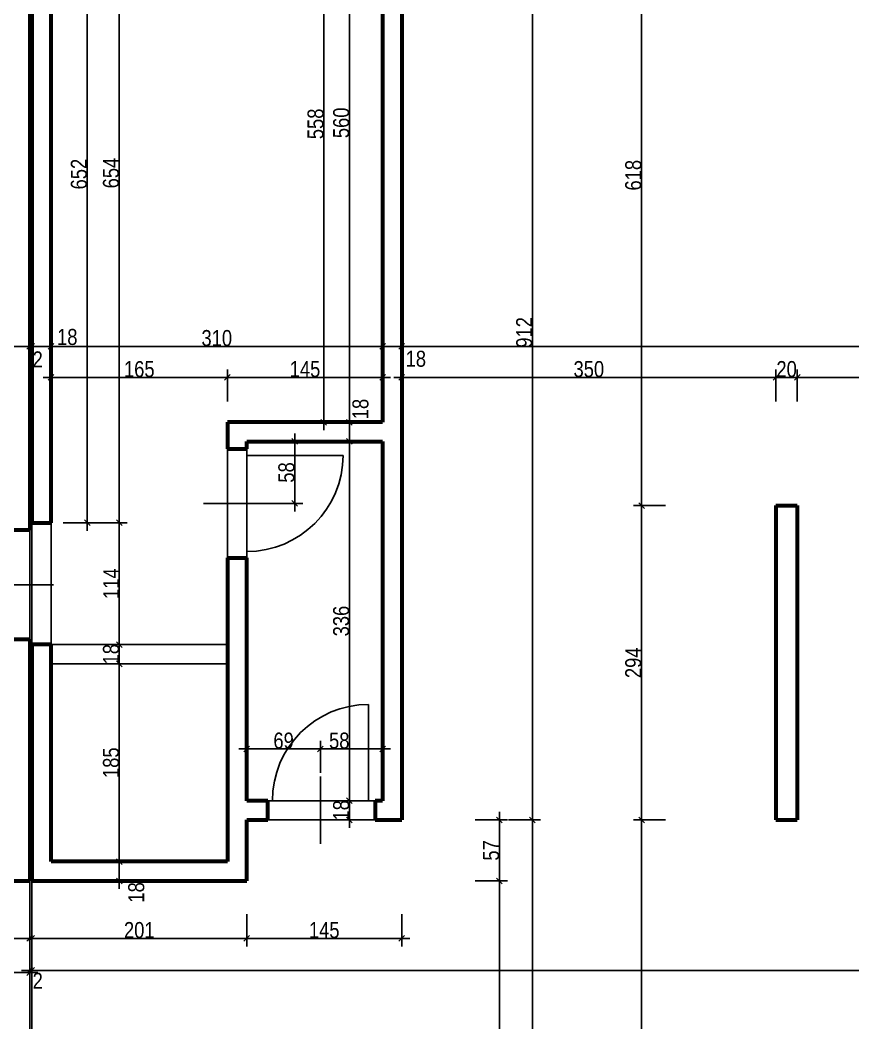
# Model space of a CAD drawing. Header units: centimetres. Extents: x 16433 to 114398, y -50094 to -12305.
# Drawn here: x 41378 to 42157, y -40137 to -39200 of the extents above; entities that cross this region are included whole.
import ezdxf

# ---------------------------------------------------------------- set-up
doc = ezdxf.new("R2010")
doc.units = ezdxf.units.CM
doc.header["$LTSCALE"] = 0.5
doc.layers.get('DEFPOINTS').update_dxf_attribs({"linetype": 'CONTINUOUS'})
for name, color, linetype in [('01_cote_gen', 4, 'CONTINUOUS'), ('01_linteaux', 2, 'CONTINUOUS'), ('AA_COTES', 2, 'CONTINUOUS')]:
    doc.layers.add(name, color=color, linetype=linetype)
doc.layers.add('01_murs_coup', color=5, linetype='CONTINUOUS', lineweight=60)
doc.styles.add('STYLE2', font='ARIALN.TTF')
doc.dimstyles.new('JB50', dxfattribs={"dimscale": 0.1, "dimtxt": 150, "dimasz": 15, "dimexe": 0.1, "dimexo": 0.1, "dimgap": 0.09, "dimtad": 1, "dimdec": 1, "dimdsep": 46, "dimtxsty": 'STYLE2', "dimblk1": 'BOND_G', "dimblk2": 'BOND_D', "dimsah": 1, "dimcen": 1.5, "dimdle": 0.01, "dimse1": 1, "dimse2": 1, "dimclrd": 4, "dimclre": 2, "dimclrt": 6, "dimazin": 2, "dimtfac": 2.333333, "dimtdec": 1, "dimtix": 1, "dimtmove": 2, "dimatfit": 3, "dimldrblk": 'BOND_G', "dimfxl": 1, "dimtolj": 1, "dimtzin": 0, "dimarcsym": 0})

# ---------------------------------------------------------------- blocks, each defined once
blk = doc.blocks.new('BOND_G')
at = {"layer": 'AA_COTES', "color": 0}
for p, q in [((0, -5), (0, 15)), ((5, 0), (-5, 0)), ((1.77, 1.77), (-1.77, -1.77))]:
    blk.add_line(p, q, dxfattribs=at)
blk = doc.blocks.new('BOND_D')
at = {"layer": 'AA_COTES', "color": 0}
for p, q in [((5, 0), (-5, 0)), ((-1.77, -1.77), (1.77, 1.77)), ((0, 5), (0, -15))]:
    blk.add_line(p, q, dxfattribs=at)
blk = doc.blocks.new('*D2829')
at = {"layer": '01_cote_gen', "color": 4, "lineweight": -2, "transparency": 16777216}
blk.add_line((41370.39, -39504.68), (41385.38, -39504.68), dxfattribs=at)
at = {"layer": 'DEFPOINTS', "color": 0}
for p in [(41386.88, -39504.68), (41368.89, -39512.68), (41386.88, -39536.2)]:
    blk.add_point(p, dxfattribs=at)
at = {"layer": '01_cote_gen', "color": 4, "lineweight": -2, "transparency": 16777216, "xscale": 1.5, "yscale": 1.5, "zscale": 1.5, "rotation": 180}
blk.add_blockref('BOND_G', (41368.89, -39504.68), dxfattribs=at)
at = {"layer": '01_cote_gen', "color": 4, "lineweight": -2, "transparency": 16777216, "xscale": 1.5, "yscale": 1.5, "zscale": 1.5}
blk.add_blockref('BOND_D', (41386.88, -39504.68), dxfattribs=at)
at = {"layer": '01_cote_gen', "color": 6, "transparency": 16777216, "insert": (41355.78, -39495.8), "char_height": 15, "attachment_point": 5, "style": 'STYLE2'}
blk.add_mtext('\\A1;18', dxfattribs=at)
blk = doc.blocks.new('*D2830')
at = {"layer": '01_cote_gen', "color": 4, "lineweight": -2, "transparency": 16777216}
for p, q in [((41385.38, -39504.68), (41383.88, -39504.68)), ((41386.88, -39504.68), (41388.88, -39504.68)), ((41390.38, -39504.68), (41391.88, -39504.68))]:
    blk.add_line(p, q, dxfattribs=at)
at = {"layer": 'DEFPOINTS', "color": 0}
for p in [(41388.88, -39504.68), (41386.88, -39536.2), (41388.88, -39536.2)]:
    blk.add_point(p, dxfattribs=at)
at = {"layer": '01_cote_gen', "color": 4, "lineweight": -2, "transparency": 16777216, "xscale": 1.5, "yscale": 1.5, "zscale": 1.5}
blk.add_blockref('BOND_G', (41386.88, -39504.68), dxfattribs=at)
at = {"layer": '01_cote_gen', "color": 4, "lineweight": -2, "transparency": 16777216, "xscale": 1.5, "yscale": 1.5, "zscale": 1.5, "rotation": 180}
blk.add_blockref('BOND_D', (41388.88, -39504.68), dxfattribs=at)
at = {"layer": '01_cote_gen', "color": 6, "transparency": 16777216, "insert": (41394.35, -39516.87), "char_height": 15, "attachment_point": 5, "style": 'STYLE2'}
blk.add_mtext('\\A1;2', dxfattribs=at)
blk = doc.blocks.new('*D2831')
at = {"layer": '01_cote_gen', "color": 4, "lineweight": -2, "transparency": 16777216}
blk.add_line((41390.38, -39504.68), (41405.38, -39504.68), dxfattribs=at)
at = {"layer": 'DEFPOINTS', "color": 0}
for p in [(41406.88, -39504.68), (41388.88, -39536.2), (41406.88, -39536.2)]:
    blk.add_point(p, dxfattribs=at)
at = {"layer": '01_cote_gen', "color": 4, "lineweight": -2, "transparency": 16777216, "xscale": 1.5, "yscale": 1.5, "zscale": 1.5, "rotation": 180}
blk.add_blockref('BOND_G', (41388.88, -39504.68), dxfattribs=at)
at = {"layer": '01_cote_gen', "color": 4, "lineweight": -2, "transparency": 16777216, "xscale": 1.5, "yscale": 1.5, "zscale": 1.5}
blk.add_blockref('BOND_D', (41406.88, -39504.68), dxfattribs=at)
at = {"layer": '01_cote_gen', "color": 6, "transparency": 16777216, "insert": (41422.06, -39495.97), "char_height": 15, "attachment_point": 5, "style": 'STYLE2'}
blk.add_mtext('\\A1;18', dxfattribs=at)
blk = doc.blocks.new('*D2832')
at = {"layer": '01_cote_gen', "color": 4, "lineweight": -2, "transparency": 16777216}
blk.add_line((41408.38, -39533.71), (41570.39, -39533.71), dxfattribs=at)
at = {"layer": 'DEFPOINTS', "color": 0}
for p in [(41571.89, -39533.71), (41571.89, -39556.21), (41406.88, -39565.23)]:
    blk.add_point(p, dxfattribs=at)
at = {"layer": '01_cote_gen', "color": 4, "lineweight": -2, "transparency": 16777216, "xscale": 1.5, "yscale": 1.5, "zscale": 1.5, "rotation": 180}
blk.add_blockref('BOND_G', (41406.88, -39533.71), dxfattribs=at)
at = {"layer": '01_cote_gen', "color": 4, "lineweight": -2, "transparency": 16777216, "xscale": 1.5, "yscale": 1.5, "zscale": 1.5}
blk.add_blockref('BOND_D', (41571.89, -39533.71), dxfattribs=at)
at = {"layer": '01_cote_gen', "color": 6, "transparency": 16777216, "insert": (41489.39, -39526.04), "char_height": 15, "attachment_point": 5, "style": 'STYLE2'}
blk.add_mtext('\\A1;165', dxfattribs=at)
blk = doc.blocks.new('*D2847')
at = {"layer": '01_cote_gen', "color": 4, "lineweight": -2, "transparency": 16777216}
blk.add_line((41573.39, -39533.71), (41715.38, -39533.71), dxfattribs=at)
at = {"layer": 'DEFPOINTS', "color": 0}
for p in [(41716.88, -39533.71), (41571.89, -39550.33), (41716.88, -39550.33)]:
    blk.add_point(p, dxfattribs=at)
at = {"layer": '01_cote_gen', "color": 4, "lineweight": -2, "transparency": 16777216, "xscale": 1.5, "yscale": 1.5, "zscale": 1.5, "rotation": 180}
blk.add_blockref('BOND_G', (41571.89, -39533.71), dxfattribs=at)
at = {"layer": '01_cote_gen', "color": 4, "lineweight": -2, "transparency": 16777216, "xscale": 1.5, "yscale": 1.5, "zscale": 1.5}
blk.add_blockref('BOND_D', (41716.88, -39533.71), dxfattribs=at)
at = {"layer": '01_cote_gen', "color": 6, "transparency": 16777216, "insert": (41644.38, -39526.04), "char_height": 15, "attachment_point": 5, "style": 'STYLE2'}
blk.add_mtext('\\A1;145', dxfattribs=at)
blk = doc.blocks.new('*D2848')
at = {"layer": '01_cote_gen', "color": 4, "lineweight": -2, "transparency": 16777216}
blk.add_line((41408.38, -39504.68), (41715.38, -39504.68), dxfattribs=at)
at = {"layer": 'DEFPOINTS', "color": 0}
for p in [(41406.88, -39501.63), (41716.88, -39501.63), (41716.88, -39504.68)]:
    blk.add_point(p, dxfattribs=at)
at = {"layer": '01_cote_gen', "color": 4, "lineweight": -2, "transparency": 16777216, "xscale": 1.5, "yscale": 1.5, "zscale": 1.5, "rotation": 180}
blk.add_blockref('BOND_G', (41406.88, -39504.68), dxfattribs=at)
at = {"layer": '01_cote_gen', "color": 4, "lineweight": -2, "transparency": 16777216, "xscale": 1.5, "yscale": 1.5, "zscale": 1.5}
blk.add_blockref('BOND_D', (41716.88, -39504.68), dxfattribs=at)
at = {"layer": '01_cote_gen', "color": 6, "transparency": 16777216, "insert": (41561.88, -39497.01), "char_height": 15, "attachment_point": 5, "style": 'STYLE2'}
blk.add_mtext('\\A1;310', dxfattribs=at)
blk = doc.blocks.new('*D2849')
at = {"layer": '01_cote_gen', "color": 4, "lineweight": -2, "transparency": 16777216}
blk.add_line((41718.38, -39504.68), (41733.35, -39504.68), dxfattribs=at)
at = {"layer": 'DEFPOINTS', "color": 0}
for p in [(41734.85, -39504.68), (41716.88, -39512.18), (41734.85, -39512.18)]:
    blk.add_point(p, dxfattribs=at)
at = {"layer": '01_cote_gen', "color": 4, "lineweight": -2, "transparency": 16777216, "xscale": 1.5, "yscale": 1.5, "zscale": 1.5, "rotation": 180}
blk.add_blockref('BOND_G', (41716.88, -39504.68), dxfattribs=at)
at = {"layer": '01_cote_gen', "color": 4, "lineweight": -2, "transparency": 16777216, "xscale": 1.5, "yscale": 1.5, "zscale": 1.5}
blk.add_blockref('BOND_D', (41734.85, -39504.68), dxfattribs=at)
at = {"layer": '01_cote_gen', "color": 6, "transparency": 16777216, "insert": (41748.04, -39516.4), "char_height": 15, "attachment_point": 5, "style": 'STYLE2'}
blk.add_mtext('\\A1;18', dxfattribs=at)
blk = doc.blocks.new('*D2850')
at = {"layer": '01_cote_gen', "color": 4, "lineweight": -2, "transparency": 16777216}
blk.add_line((41736.35, -39533.71), (42083.35, -39533.71), dxfattribs=at)
at = {"layer": 'DEFPOINTS', "color": 0}
for p in [(42084.85, -39533.71), (42084.85, -39554.78), (41734.85, -39591.59)]:
    blk.add_point(p, dxfattribs=at)
at = {"layer": '01_cote_gen', "color": 4, "lineweight": -2, "transparency": 16777216, "xscale": 1.5, "yscale": 1.5, "zscale": 1.5, "rotation": 180}
blk.add_blockref('BOND_G', (41734.85, -39533.71), dxfattribs=at)
at = {"layer": '01_cote_gen', "color": 4, "lineweight": -2, "transparency": 16777216, "xscale": 1.5, "yscale": 1.5, "zscale": 1.5}
blk.add_blockref('BOND_D', (42084.85, -39533.71), dxfattribs=at)
at = {"layer": '01_cote_gen', "color": 6, "transparency": 16777216, "insert": (41909.85, -39526.04), "char_height": 15, "attachment_point": 5, "style": 'STYLE2'}
blk.add_mtext('\\A1;350', dxfattribs=at)
blk = doc.blocks.new('*D2851')
at = {"layer": '01_cote_gen', "color": 4, "lineweight": -2, "transparency": 16777216}
blk.add_line((42086.35, -39533.71), (42103.35, -39533.71), dxfattribs=at)
at = {"layer": 'DEFPOINTS', "color": 0}
for p in [(42104.85, -39533.71), (42084.85, -39554.78), (42104.85, -39554.78)]:
    blk.add_point(p, dxfattribs=at)
at = {"layer": '01_cote_gen', "color": 4, "lineweight": -2, "transparency": 16777216, "xscale": 1.5, "yscale": 1.5, "zscale": 1.5, "rotation": 180}
blk.add_blockref('BOND_G', (42084.85, -39533.71), dxfattribs=at)
at = {"layer": '01_cote_gen', "color": 4, "lineweight": -2, "transparency": 16777216, "xscale": 1.5, "yscale": 1.5, "zscale": 1.5}
blk.add_blockref('BOND_D', (42104.85, -39533.71), dxfattribs=at)
at = {"layer": '01_cote_gen', "color": 6, "transparency": 16777216, "insert": (42094.85, -39526.04), "char_height": 15, "attachment_point": 5, "style": 'STYLE2'}
blk.add_mtext('\\A1;20', dxfattribs=at)
blk = doc.blocks.new('*D2852')
at = {"layer": '01_cote_gen', "color": 4, "lineweight": -2, "transparency": 16777216}
blk.add_line((42106.35, -39533.71), (42366.35, -39533.71), dxfattribs=at)
at = {"layer": 'DEFPOINTS', "color": 0}
for p in [(42367.85, -39533.71), (42104.85, -39554.78), (42367.85, -39554.83)]:
    blk.add_point(p, dxfattribs=at)
at = {"layer": '01_cote_gen', "color": 4, "lineweight": -2, "transparency": 16777216, "xscale": 1.5, "yscale": 1.5, "zscale": 1.5, "rotation": 180}
blk.add_blockref('BOND_G', (42104.85, -39533.71), dxfattribs=at)
at = {"layer": '01_cote_gen', "color": 4, "lineweight": -2, "transparency": 16777216, "xscale": 1.5, "yscale": 1.5, "zscale": 1.5}
blk.add_blockref('BOND_D', (42367.85, -39533.71), dxfattribs=at)
at = {"layer": '01_cote_gen', "color": 6, "transparency": 16777216, "insert": (42236.35, -39526.04), "char_height": 15, "attachment_point": 5, "style": 'STYLE2'}
blk.add_mtext('\\A1;263', dxfattribs=at)
blk = doc.blocks.new('*D2871')
at = {"layer": '01_cote_gen', "color": 4, "lineweight": -2, "transparency": 16777216}
blk.add_line((41736.35, -39504.68), (44094.35, -39504.68), dxfattribs=at)
at = {"layer": 'DEFPOINTS', "color": 0}
for p in [(41734.85, -39465.89), (44095.85, -39465.89), (44095.85, -39504.68)]:
    blk.add_point(p, dxfattribs=at)
at = {"layer": '01_cote_gen', "color": 4, "lineweight": -2, "transparency": 16777216, "xscale": 1.5, "yscale": 1.5, "zscale": 1.5, "rotation": 180}
blk.add_blockref('BOND_G', (41734.85, -39504.68), dxfattribs=at)
at = {"layer": '01_cote_gen', "color": 4, "lineweight": -2, "transparency": 16777216, "xscale": 1.5, "yscale": 1.5, "zscale": 1.5}
blk.add_blockref('BOND_D', (44095.85, -39504.68), dxfattribs=at)
at = {"layer": '01_cote_gen', "color": 6, "transparency": 16777216, "insert": (42915.35, -39497.01), "char_height": 15, "attachment_point": 5, "style": 'STYLE2'}
blk.add_mtext('\\A1;2361', dxfattribs=at)
blk = doc.blocks.new('*D2877')
at = {"layer": '01_cote_gen', "color": 4, "lineweight": -2, "transparency": 16777216}
blk.add_line((41591.39, -39881.16), (41657.38, -39881.16), dxfattribs=at)
at = {"layer": 'DEFPOINTS', "color": 0}
for p in [(41658.88, -39881.16), (41589.89, -39901.11), (41658.88, -39907.11)]:
    blk.add_point(p, dxfattribs=at)
at = {"layer": '01_cote_gen', "color": 4, "lineweight": -2, "transparency": 16777216, "xscale": 1.5, "yscale": 1.5, "zscale": 1.5, "rotation": 180}
blk.add_blockref('BOND_G', (41589.89, -39881.16), dxfattribs=at)
at = {"layer": '01_cote_gen', "color": 4, "lineweight": -2, "transparency": 16777216, "xscale": 1.5, "yscale": 1.5, "zscale": 1.5}
blk.add_blockref('BOND_D', (41658.88, -39881.16), dxfattribs=at)
at = {"layer": '01_cote_gen', "color": 6, "transparency": 16777216, "insert": (41624.39, -39873.49), "char_height": 15, "attachment_point": 5, "style": 'STYLE2'}
blk.add_mtext('\\A1;69', dxfattribs=at)
blk = doc.blocks.new('*D2878')
at = {"layer": '01_cote_gen', "color": 4, "lineweight": -2, "transparency": 16777216}
blk.add_line((41660.38, -39881.16), (41715.38, -39881.16), dxfattribs=at)
at = {"layer": 'DEFPOINTS', "color": 0}
for p in [(41716.88, -39881.16), (41716.88, -39894.95), (41658.88, -39903.66)]:
    blk.add_point(p, dxfattribs=at)
at = {"layer": '01_cote_gen', "color": 4, "lineweight": -2, "transparency": 16777216, "xscale": 1.5, "yscale": 1.5, "zscale": 1.5, "rotation": 180}
blk.add_blockref('BOND_G', (41658.88, -39881.16), dxfattribs=at)
at = {"layer": '01_cote_gen', "color": 4, "lineweight": -2, "transparency": 16777216, "xscale": 1.5, "yscale": 1.5, "zscale": 1.5}
blk.add_blockref('BOND_D', (41716.88, -39881.16), dxfattribs=at)
at = {"layer": '01_cote_gen', "color": 6, "transparency": 16777216, "insert": (41676.42, -39873.49), "char_height": 15, "attachment_point": 5, "style": 'STYLE2'}
blk.add_mtext('\\A1;58', dxfattribs=at)
blk = doc.blocks.new('*D2879')
at = {"layer": '01_cote_gen', "color": 4, "lineweight": -2, "transparency": 16777216}
blk.add_line((41634.73, -39595.11), (41634.73, -39650.11), dxfattribs=at)
at = {"layer": 'DEFPOINTS', "color": 0}
for p in [(41615.3, -39593.61), (41612.37, -39651.61), (41634.73, -39651.61)]:
    blk.add_point(p, dxfattribs=at)
at = {"layer": '01_cote_gen', "color": 4, "lineweight": -2, "transparency": 16777216, "xscale": 1.5, "yscale": 1.5, "zscale": 1.5}
for name, p, rotation in [('BOND_G', (41634.73, -39593.61), 90), ('BOND_D', (41634.73, -39651.61), 270)]:
    blk.add_blockref(name, p, dxfattribs=dict(at, rotation=rotation))
at = {"layer": '01_cote_gen', "color": 6, "transparency": 16777216, "insert": (41627.06, -39622.61), "char_height": 15, "attachment_point": 5, "rotation": 90, "style": 'STYLE2'}
blk.add_mtext('\\A1;58', dxfattribs=at)
blk = doc.blocks.new('*D2931')
at = {"layer": '01_cote_gen', "color": 4, "lineweight": -2, "transparency": 16777216}
blk.add_line((41588.39, -40058.36), (41390.39, -40058.36), dxfattribs=at)
at = {"layer": 'DEFPOINTS', "color": 0}
for p in [(41388.89, -40004.6), (41589.89, -40004.6), (41388.89, -40058.36)]:
    blk.add_point(p, dxfattribs=at)
at = {"layer": '01_cote_gen', "color": 4, "lineweight": -2, "transparency": 16777216, "xscale": 1.5, "yscale": 1.5, "zscale": 1.5, "rotation": 180}
blk.add_blockref('BOND_D', (41388.89, -40058.36), dxfattribs=at)
at = {"layer": '01_cote_gen', "color": 4, "lineweight": -2, "transparency": 16777216, "xscale": 1.5, "yscale": 1.5, "zscale": 1.5}
blk.add_blockref('BOND_G', (41589.89, -40058.36), dxfattribs=at)
at = {"layer": '01_cote_gen', "color": 6, "transparency": 16777216, "insert": (41489.39, -40050.69), "char_height": 15, "attachment_point": 5, "style": 'STYLE2'}
blk.add_mtext('\\A1;201', dxfattribs=at)
blk = doc.blocks.new('*D2932')
at = {"layer": '01_cote_gen', "color": 4, "lineweight": -2, "transparency": 16777216}
for p, q in [((41385.38, -40088.36), (41383.88, -40088.36)), ((41386.88, -40088.36), (41388.89, -40088.36)), ((41390.39, -40088.36), (41391.89, -40088.36))]:
    blk.add_line(p, q, dxfattribs=at)
at = {"layer": 'DEFPOINTS', "color": 0}
for p in [(41386.88, -40034.4), (41388.89, -40034.4), (41388.89, -40088.36)]:
    blk.add_point(p, dxfattribs=at)
at = {"layer": '01_cote_gen', "color": 4, "lineweight": -2, "transparency": 16777216, "xscale": 1.5, "yscale": 1.5, "zscale": 1.5}
blk.add_blockref('BOND_G', (41386.88, -40088.36), dxfattribs=at)
at = {"layer": '01_cote_gen', "color": 4, "lineweight": -2, "transparency": 16777216, "xscale": 1.5, "yscale": 1.5, "zscale": 1.5, "rotation": 180}
blk.add_blockref('BOND_D', (41388.89, -40088.36), dxfattribs=at)
at = {"layer": '01_cote_gen', "color": 6, "transparency": 16777216, "insert": (41394.39, -40097.99), "char_height": 15, "attachment_point": 5, "style": 'STYLE2'}
blk.add_mtext('\\A1;2', dxfattribs=at)
blk = doc.blocks.new('*D2933')
at = {"layer": '01_cote_gen', "color": 4, "lineweight": -2, "transparency": 16777216}
blk.add_line((41385.38, -40058.36), (41052.38, -40058.36), dxfattribs=at)
at = {"layer": 'DEFPOINTS', "color": 0}
for p in [(41050.88, -40004.59), (41386.88, -40004.59), (41050.88, -40058.36)]:
    blk.add_point(p, dxfattribs=at)
at = {"layer": '01_cote_gen', "color": 4, "lineweight": -2, "transparency": 16777216, "xscale": 1.5, "yscale": 1.5, "zscale": 1.5, "rotation": 180}
blk.add_blockref('BOND_D', (41050.88, -40058.36), dxfattribs=at)
at = {"layer": '01_cote_gen', "color": 4, "lineweight": -2, "transparency": 16777216, "xscale": 1.5, "yscale": 1.5, "zscale": 1.5}
blk.add_blockref('BOND_G', (41386.88, -40058.36), dxfattribs=at)
at = {"layer": '01_cote_gen', "color": 6, "transparency": 16777216, "insert": (41218.88, -40050.69), "char_height": 15, "attachment_point": 5, "style": 'STYLE2'}
blk.add_mtext('\\A1;336', dxfattribs=at)
blk = doc.blocks.new('*D2934')
at = {"layer": '01_cote_gen', "color": 4, "lineweight": -2, "transparency": 16777216}
blk.add_line((41733.35, -40058.36), (41591.39, -40058.36), dxfattribs=at)
at = {"layer": 'DEFPOINTS', "color": 0}
for p in [(41734.85, -39947.6), (41589.89, -40004.6), (41589.89, -40058.36)]:
    blk.add_point(p, dxfattribs=at)
at = {"layer": '01_cote_gen', "color": 4, "lineweight": -2, "transparency": 16777216, "xscale": 1.5, "yscale": 1.5, "zscale": 1.5, "rotation": 180}
blk.add_blockref('BOND_D', (41589.89, -40058.36), dxfattribs=at)
at = {"layer": '01_cote_gen', "color": 4, "lineweight": -2, "transparency": 16777216, "xscale": 1.5, "yscale": 1.5, "zscale": 1.5}
blk.add_blockref('BOND_G', (41734.85, -40058.36), dxfattribs=at)
at = {"layer": '01_cote_gen', "color": 6, "transparency": 16777216, "insert": (41662.37, -40050.69), "char_height": 15, "attachment_point": 5, "style": 'STYLE2'}
blk.add_mtext('\\A1;145', dxfattribs=at)
blk = doc.blocks.new('*D2936')
at = {"layer": '01_cote_gen', "color": 4, "lineweight": -2, "transparency": 16777216}
blk.add_line((41385.38, -40090.36), (39983.39, -40090.36), dxfattribs=at)
at = {"layer": 'DEFPOINTS', "color": 0}
for p in [(41386.88, -40064.42), (39981.89, -40088.13), (39981.89, -40090.36)]:
    blk.add_point(p, dxfattribs=at)
at = {"layer": '01_cote_gen', "color": 4, "lineweight": -2, "transparency": 16777216, "xscale": 1.5, "yscale": 1.5, "zscale": 1.5, "rotation": 180}
blk.add_blockref('BOND_D', (39981.89, -40090.36), dxfattribs=at)
at = {"layer": '01_cote_gen', "color": 4, "lineweight": -2, "transparency": 16777216, "xscale": 1.5, "yscale": 1.5, "zscale": 1.5}
blk.add_blockref('BOND_G', (41386.88, -40090.36), dxfattribs=at)
at = {"layer": '01_cote_gen', "color": 6, "transparency": 16777216, "insert": (40684.38, -40082.69), "char_height": 15, "attachment_point": 5, "style": 'STYLE2'}
blk.add_mtext('\\A1;1405', dxfattribs=at)
blk = doc.blocks.new('*D2937')
at = {"layer": '01_cote_gen', "color": 4, "lineweight": -2, "transparency": 16777216}
blk.add_line((44094.35, -40088.36), (41390.39, -40088.36), dxfattribs=at)
at = {"layer": 'DEFPOINTS', "color": 0}
for p in [(44095.85, -40059.38), (41388.89, -40076.37), (41388.89, -40088.36)]:
    blk.add_point(p, dxfattribs=at)
at = {"layer": '01_cote_gen', "color": 4, "lineweight": -2, "transparency": 16777216, "xscale": 1.5, "yscale": 1.5, "zscale": 1.5, "rotation": 180}
blk.add_blockref('BOND_D', (41388.89, -40088.36), dxfattribs=at)
at = {"layer": '01_cote_gen', "color": 4, "lineweight": -2, "transparency": 16777216, "xscale": 1.5, "yscale": 1.5, "zscale": 1.5}
blk.add_blockref('BOND_G', (44095.85, -40088.36), dxfattribs=at)
at = {"layer": '01_cote_gen', "color": 6, "transparency": 16777216, "insert": (42742.37, -40080.69), "char_height": 15, "attachment_point": 5, "style": 'STYLE2'}
blk.add_mtext('\\A1;2707', dxfattribs=at)
blk = doc.blocks.new('*D2999')
at = {"layer": '01_cote_gen', "color": 4, "lineweight": -2, "transparency": 16777216}
blk.add_line((41857.14, -39037.12), (41857.14, -39946.1), dxfattribs=at)
at = {"layer": 'DEFPOINTS', "color": 0}
for p in [(41804.3, -39035.62), (41734.85, -39947.6), (41857.14, -39947.6)]:
    blk.add_point(p, dxfattribs=at)
at = {"layer": '01_cote_gen', "color": 4, "lineweight": -2, "transparency": 16777216, "xscale": 1.5, "yscale": 1.5, "zscale": 1.5}
for name, p, rotation in [('BOND_G', (41857.14, -39035.62), 90), ('BOND_D', (41857.14, -39947.6), 270)]:
    blk.add_blockref(name, p, dxfattribs=dict(at, rotation=rotation))
at = {"layer": '01_cote_gen', "color": 6, "transparency": 16777216, "insert": (41849.48, -39491.61), "char_height": 15, "attachment_point": 5, "rotation": 90, "style": 'STYLE2'}
blk.add_mtext('\\A1;912', dxfattribs=at)
blk = doc.blocks.new('*D3000')
at = {"layer": '01_cote_gen', "color": 4, "lineweight": -2, "transparency": 16777216}
blk.add_line((41857.14, -39949.1), (41857.14, -40503.1), dxfattribs=at)
at = {"layer": 'DEFPOINTS', "color": 0}
for p in [(41834.64, -39947.6), (41756.89, -40504.6), (41857.14, -40504.6)]:
    blk.add_point(p, dxfattribs=at)
at = {"layer": '01_cote_gen', "color": 4, "lineweight": -2, "transparency": 16777216, "xscale": 1.5, "yscale": 1.5, "zscale": 1.5}
for name, p, rotation in [('BOND_G', (41857.14, -39947.6), 90), ('BOND_D', (41857.14, -40504.6), 270)]:
    blk.add_blockref(name, p, dxfattribs=dict(at, rotation=rotation))
at = {"layer": '01_cote_gen', "color": 6, "transparency": 16777216, "insert": (41849.51, -40226.1), "char_height": 15, "attachment_point": 5, "rotation": 90, "style": 'STYLE2'}
blk.add_mtext('\\A1;557', dxfattribs=at)
blk = doc.blocks.new('*D3014')
at = {"layer": '01_cote_gen', "color": 4, "lineweight": -2, "transparency": 16777216}
blk.add_line((41826.18, -39949.1), (41826.18, -40003.1), dxfattribs=at)
at = {"layer": 'DEFPOINTS', "color": 0}
for p in [(41749.12, -39947.6), (41589.89, -40004.6), (41826.18, -40004.6)]:
    blk.add_point(p, dxfattribs=at)
at = {"layer": '01_cote_gen', "color": 4, "lineweight": -2, "transparency": 16777216, "xscale": 1.5, "yscale": 1.5, "zscale": 1.5}
for name, p, rotation in [('BOND_G', (41826.18, -39947.6), 90), ('BOND_D', (41826.18, -40004.6), 270)]:
    blk.add_blockref(name, p, dxfattribs=dict(at, rotation=rotation))
at = {"layer": '01_cote_gen', "color": 6, "transparency": 16777216, "insert": (41818.54, -39976.1), "char_height": 15, "attachment_point": 5, "rotation": 90, "style": 'STYLE2'}
blk.add_mtext('\\A1;57', dxfattribs=at)
blk = doc.blocks.new('*D3015')
at = {"layer": '01_cote_gen', "color": 4, "lineweight": -2, "transparency": 16777216}
blk.add_line((41826.18, -40006.1), (41826.18, -40503.1), dxfattribs=at)
at = {"layer": 'DEFPOINTS', "color": 0}
for p in [(41803.68, -40004.6), (41826.18, -40504.6), (41834.64, -40504.6)]:
    blk.add_point(p, dxfattribs=at)
at = {"layer": '01_cote_gen', "color": 4, "lineweight": -2, "transparency": 16777216, "xscale": 1.5, "yscale": 1.5, "zscale": 1.5}
for name, p, rotation in [('BOND_G', (41826.18, -40004.6), 90), ('BOND_D', (41826.18, -40504.6), 270)]:
    blk.add_blockref(name, p, dxfattribs=dict(at, rotation=rotation))
at = {"layer": '01_cote_gen', "color": 6, "transparency": 16777216, "insert": (41818.51, -40254.6), "char_height": 15, "attachment_point": 5, "rotation": 90, "style": 'STYLE2'}
blk.add_mtext('\\A1;500', dxfattribs=at)
blk = doc.blocks.new('*D3018')
at = {"layer": '01_cote_gen', "color": 4, "lineweight": -2, "transparency": 16777216}
blk.add_line((41959.15, -40503.1), (41959.15, -39949.12), dxfattribs=at)
at = {"layer": 'DEFPOINTS', "color": 0}
for p in [(41959.15, -39947.62), (42084.85, -39947.62), (42019.89, -40504.6)]:
    blk.add_point(p, dxfattribs=at)
at = {"layer": '01_cote_gen', "color": 4, "lineweight": -2, "transparency": 16777216, "xscale": 1.5, "yscale": 1.5, "zscale": 1.5}
for name, p, rotation in [('BOND_D', (41959.15, -39947.62), 90), ('BOND_G', (41959.15, -40504.6), 270)]:
    blk.add_blockref(name, p, dxfattribs=dict(at, rotation=rotation))
at = {"layer": '01_cote_gen', "color": 6, "transparency": 16777216, "insert": (41951.52, -40226.11), "char_height": 15, "attachment_point": 5, "rotation": 90, "style": 'STYLE2'}
blk.add_mtext('\\A1;557', dxfattribs=at)
blk = doc.blocks.new('*D3019')
at = {"layer": '01_cote_gen', "color": 4, "lineweight": -2, "transparency": 16777216}
blk.add_line((41959.15, -39946.12), (41959.15, -39655.12), dxfattribs=at)
at = {"layer": 'DEFPOINTS', "color": 0}
for p in [(41959.15, -39653.62), (42084.85, -39653.62), (42084.85, -39947.62)]:
    blk.add_point(p, dxfattribs=at)
at = {"layer": '01_cote_gen', "color": 4, "lineweight": -2, "transparency": 16777216, "xscale": 1.5, "yscale": 1.5, "zscale": 1.5}
for name, p, rotation in [('BOND_D', (41959.15, -39653.62), 90), ('BOND_G', (41959.15, -39947.62), 270)]:
    blk.add_blockref(name, p, dxfattribs=dict(at, rotation=rotation))
at = {"layer": '01_cote_gen', "color": 6, "transparency": 16777216, "insert": (41951.49, -39800.62), "char_height": 15, "attachment_point": 5, "rotation": 90, "style": 'STYLE2'}
blk.add_mtext('\\A1;294', dxfattribs=at)
blk = doc.blocks.new('*D3020')
at = {"layer": '01_cote_gen', "color": 4, "lineweight": -2, "transparency": 16777216}
blk.add_line((41959.15, -39652.12), (41959.15, -39037.12), dxfattribs=at)
at = {"layer": 'DEFPOINTS', "color": 0}
for p in [(41959.15, -39035.62), (42074.22, -39035.62), (42104.85, -39653.62)]:
    blk.add_point(p, dxfattribs=at)
at = {"layer": '01_cote_gen', "color": 4, "lineweight": -2, "transparency": 16777216, "xscale": 1.5, "yscale": 1.5, "zscale": 1.5}
for name, p, rotation in [('BOND_D', (41959.15, -39035.62), 90), ('BOND_G', (41959.15, -39653.62), 270)]:
    blk.add_blockref(name, p, dxfattribs=dict(at, rotation=rotation))
at = {"layer": '01_cote_gen', "color": 6, "transparency": 16777216, "insert": (41951.49, -39344.62), "char_height": 15, "attachment_point": 5, "rotation": 90, "style": 'STYLE2'}
blk.add_mtext('\\A1;618', dxfattribs=at)
blk = doc.blocks.new('*D3059')
at = {"layer": '01_cote_gen', "color": 4, "lineweight": -2, "transparency": 16777216}
blk.add_line((41440.66, -39019.12), (41440.66, -39668.09), dxfattribs=at)
at = {"layer": 'DEFPOINTS', "color": 0}
for p in [(41450.13, -39017.62), (41419.14, -39669.59), (41440.66, -39669.59)]:
    blk.add_point(p, dxfattribs=at)
at = {"layer": '01_cote_gen', "color": 4, "lineweight": -2, "transparency": 16777216, "xscale": 1.5, "yscale": 1.5, "zscale": 1.5}
for name, p, rotation in [('BOND_G', (41440.66, -39017.62), 90), ('BOND_D', (41440.66, -39669.59), 270)]:
    blk.add_blockref(name, p, dxfattribs=dict(at, rotation=rotation))
at = {"layer": '01_cote_gen', "color": 6, "transparency": 16777216, "insert": (41432.99, -39343.6), "char_height": 15, "attachment_point": 5, "rotation": 90, "style": 'STYLE2'}
blk.add_mtext('\\A1;652', dxfattribs=at)
blk = doc.blocks.new('*D3060')
at = {"layer": '01_cote_gen', "color": 4, "lineweight": -2, "transparency": 16777216}
blk.add_line((41470.67, -39017.12), (41470.67, -39668.09), dxfattribs=at)
at = {"layer": 'DEFPOINTS', "color": 0}
for p in [(41484.79, -39015.62), (41434.57, -39669.59), (41470.67, -39669.59)]:
    blk.add_point(p, dxfattribs=at)
at = {"layer": '01_cote_gen', "color": 4, "lineweight": -2, "transparency": 16777216, "xscale": 1.5, "yscale": 1.5, "zscale": 1.5}
for name, p, rotation in [('BOND_G', (41470.67, -39015.62), 90), ('BOND_D', (41470.67, -39669.59), 270)]:
    blk.add_blockref(name, p, dxfattribs=dict(at, rotation=rotation))
at = {"layer": '01_cote_gen', "color": 6, "transparency": 16777216, "insert": (41463, -39342.6), "char_height": 15, "attachment_point": 5, "rotation": 90, "style": 'STYLE2'}
blk.add_mtext('\\A1;654', dxfattribs=at)
blk = doc.blocks.new('*D3061')
at = {"layer": '01_cote_gen', "color": 4, "lineweight": -2, "transparency": 16777216}
blk.add_line((41470.67, -39671.09), (41470.67, -39782.1), dxfattribs=at)
at = {"layer": 'DEFPOINTS', "color": 0}
for p in [(41448.17, -39669.59), (41448.17, -39783.6), (41470.67, -39783.6)]:
    blk.add_point(p, dxfattribs=at)
at = {"layer": '01_cote_gen', "color": 4, "lineweight": -2, "transparency": 16777216, "xscale": 1.5, "yscale": 1.5, "zscale": 1.5}
for name, p, rotation in [('BOND_G', (41470.67, -39669.59), 90), ('BOND_D', (41470.67, -39783.6), 270)]:
    blk.add_blockref(name, p, dxfattribs=dict(at, rotation=rotation))
at = {"layer": '01_cote_gen', "color": 6, "transparency": 16777216, "insert": (41463.13, -39726.59), "char_height": 15, "attachment_point": 5, "rotation": 90, "style": 'STYLE2'}
blk.add_mtext('\\A1;114', dxfattribs=at)
blk = doc.blocks.new('*D3062')
at = {"layer": '01_cote_gen', "color": 4, "lineweight": -2, "transparency": 16777216}
blk.add_line((41470.67, -39785.1), (41470.67, -39800.1), dxfattribs=at)
at = {"layer": 'DEFPOINTS', "color": 0}
for p in [(41448.17, -39783.6), (41448.17, -39801.6), (41470.67, -39801.6)]:
    blk.add_point(p, dxfattribs=at)
at = {"layer": '01_cote_gen', "color": 4, "lineweight": -2, "transparency": 16777216, "xscale": 1.5, "yscale": 1.5, "zscale": 1.5}
for name, p, rotation in [('BOND_G', (41470.67, -39783.6), 90), ('BOND_D', (41470.67, -39801.6), 270)]:
    blk.add_blockref(name, p, dxfattribs=dict(at, rotation=rotation))
at = {"layer": '01_cote_gen', "color": 6, "transparency": 16777216, "insert": (41463, -39792.6), "char_height": 15, "attachment_point": 5, "rotation": 90, "style": 'STYLE2'}
blk.add_mtext('\\A1;18', dxfattribs=at)
blk = doc.blocks.new('*D3063')
at = {"layer": '01_cote_gen', "color": 4, "lineweight": -2, "transparency": 16777216}
blk.add_line((41470.67, -39803.1), (41470.67, -39985.1), dxfattribs=at)
at = {"layer": 'DEFPOINTS', "color": 0}
for p in [(41448.17, -39801.6), (41462.48, -39986.6), (41470.67, -39986.6)]:
    blk.add_point(p, dxfattribs=at)
at = {"layer": '01_cote_gen', "color": 4, "lineweight": -2, "transparency": 16777216, "xscale": 1.5, "yscale": 1.5, "zscale": 1.5}
for name, p, rotation in [('BOND_G', (41470.67, -39801.6), 90), ('BOND_D', (41470.67, -39986.6), 270)]:
    blk.add_blockref(name, p, dxfattribs=dict(at, rotation=rotation))
at = {"layer": '01_cote_gen', "color": 6, "transparency": 16777216, "insert": (41463, -39894.1), "char_height": 15, "attachment_point": 5, "rotation": 90, "style": 'STYLE2'}
blk.add_mtext('\\A1;185', dxfattribs=at)
blk = doc.blocks.new('*D3064')
at = {"layer": '01_cote_gen', "color": 4, "lineweight": -2, "transparency": 16777216}
blk.add_line((41470.67, -39988.1), (41470.67, -40003.09), dxfattribs=at)
at = {"layer": 'DEFPOINTS', "color": 0}
for p in [(41448.17, -39986.6), (41448.17, -40004.59), (41470.67, -40004.59)]:
    blk.add_point(p, dxfattribs=at)
at = {"layer": '01_cote_gen', "color": 4, "lineweight": -2, "transparency": 16777216, "xscale": 1.5, "yscale": 1.5, "zscale": 1.5}
for name, p, rotation in [('BOND_G', (41470.67, -39986.6), 90), ('BOND_D', (41470.67, -40004.59), 270)]:
    blk.add_blockref(name, p, dxfattribs=dict(at, rotation=rotation))
at = {"layer": '01_cote_gen', "color": 6, "transparency": 16777216, "insert": (41486.63, -40015.37), "char_height": 15, "attachment_point": 5, "rotation": 90, "style": 'STYLE2'}
blk.add_mtext('\\A1;18', dxfattribs=at)
blk = doc.blocks.new('*D3065')
at = {"layer": '01_cote_gen', "color": 4, "lineweight": -2, "transparency": 16777216}
blk.add_line((41685.96, -39577.11), (41685.96, -39592.11), dxfattribs=at)
at = {"layer": 'DEFPOINTS', "color": 0}
for p in [(41702.61, -39575.61), (41685.96, -39593.61), (41702.61, -39593.61)]:
    blk.add_point(p, dxfattribs=at)
at = {"layer": '01_cote_gen', "color": 4, "lineweight": -2, "transparency": 16777216, "xscale": 1.5, "yscale": 1.5, "zscale": 1.5}
for name, p, rotation in [('BOND_G', (41685.96, -39575.61), 90), ('BOND_D', (41685.96, -39593.61), 270)]:
    blk.add_blockref(name, p, dxfattribs=dict(at, rotation=rotation))
at = {"layer": '01_cote_gen', "color": 6, "transparency": 16777216, "insert": (41696.33, -39563.29), "char_height": 15, "attachment_point": 5, "rotation": 90, "style": 'STYLE2'}
blk.add_mtext('\\A1;18', dxfattribs=at)
blk = doc.blocks.new('*D3066')
at = {"layer": '01_cote_gen', "color": 4, "lineweight": -2, "transparency": 16777216}
blk.add_line((41685.96, -39595.11), (41685.96, -39928.1), dxfattribs=at)
at = {"layer": 'DEFPOINTS', "color": 0}
for p in [(41663.46, -39593.61), (41663.46, -39929.6), (41685.96, -39929.6)]:
    blk.add_point(p, dxfattribs=at)
at = {"layer": '01_cote_gen', "color": 4, "lineweight": -2, "transparency": 16777216, "xscale": 1.5, "yscale": 1.5, "zscale": 1.5}
for name, p, rotation in [('BOND_G', (41685.96, -39593.61), 90), ('BOND_D', (41685.96, -39929.6), 270)]:
    blk.add_blockref(name, p, dxfattribs=dict(at, rotation=rotation))
at = {"layer": '01_cote_gen', "color": 6, "transparency": 16777216, "insert": (41678.29, -39761.61), "char_height": 15, "attachment_point": 5, "rotation": 90, "style": 'STYLE2'}
blk.add_mtext('\\A1;336', dxfattribs=at)
blk = doc.blocks.new('*D3067')
at = {"layer": '01_cote_gen', "color": 4, "lineweight": -2, "transparency": 16777216}
blk.add_line((41685.96, -39931.1), (41685.96, -39946.1), dxfattribs=at)
at = {"layer": 'DEFPOINTS', "color": 0}
for p in [(41663.46, -39929.6), (41663.46, -39947.6), (41685.96, -39947.6)]:
    blk.add_point(p, dxfattribs=at)
at = {"layer": '01_cote_gen', "color": 4, "lineweight": -2, "transparency": 16777216, "xscale": 1.5, "yscale": 1.5, "zscale": 1.5}
for name, p, rotation in [('BOND_G', (41685.96, -39929.6), 90), ('BOND_D', (41685.96, -39947.6), 270)]:
    blk.add_blockref(name, p, dxfattribs=dict(at, rotation=rotation))
at = {"layer": '01_cote_gen', "color": 6, "transparency": 16777216, "insert": (41678.29, -39938.6), "char_height": 15, "attachment_point": 5, "rotation": 90, "style": 'STYLE2'}
blk.add_mtext('\\A1;18', dxfattribs=at)
blk = doc.blocks.new('*D3068')
at = {"layer": '01_cote_gen', "color": 4, "lineweight": -2, "transparency": 16777216}
blk.add_line((41685.96, -39017.12), (41685.96, -39574.11), dxfattribs=at)
at = {"layer": 'DEFPOINTS', "color": 0}
for p in [(41677.78, -39015.62), (41647.54, -39575.61), (41685.96, -39575.61)]:
    blk.add_point(p, dxfattribs=at)
at = {"layer": '01_cote_gen', "color": 4, "lineweight": -2, "transparency": 16777216, "xscale": 1.5, "yscale": 1.5, "zscale": 1.5}
for name, p, rotation in [('BOND_G', (41685.96, -39015.62), 90), ('BOND_D', (41685.96, -39575.61), 270)]:
    blk.add_blockref(name, p, dxfattribs=dict(at, rotation=rotation))
at = {"layer": '01_cote_gen', "color": 6, "transparency": 16777216, "insert": (41678.29, -39295.62), "char_height": 15, "attachment_point": 5, "rotation": 90, "style": 'STYLE2'}
blk.add_mtext('\\A1;560', dxfattribs=at)
blk = doc.blocks.new('*D3070')
at = {"layer": '01_cote_gen', "color": 4, "lineweight": -2, "transparency": 16777216}
blk.add_line((41661.99, -39019.12), (41661.99, -39574.11), dxfattribs=at)
at = {"layer": 'DEFPOINTS', "color": 0}
for p in [(41643.82, -39017.62), (41644.38, -39575.61), (41661.99, -39575.61)]:
    blk.add_point(p, dxfattribs=at)
at = {"layer": '01_cote_gen', "color": 4, "lineweight": -2, "transparency": 16777216, "xscale": 1.5, "yscale": 1.5, "zscale": 1.5}
for name, p, rotation in [('BOND_G', (41661.99, -39017.62), 90), ('BOND_D', (41661.99, -39575.61), 270)]:
    blk.add_blockref(name, p, dxfattribs=dict(at, rotation=rotation))
at = {"layer": '01_cote_gen', "color": 6, "transparency": 16777216, "insert": (41654.33, -39296.61), "char_height": 15, "attachment_point": 5, "rotation": 90, "style": 'STYLE2'}
blk.add_mtext('\\A1;558', dxfattribs=at)

msp = doc.modelspace()

# ---------------------------------------------------------------- linework, layer by layer
at = {"layer": '01_linteaux'}
for p, q in [((41571.888, -39600.61), (41571.888, -39702.607)), ((41589.871, -39606.611), (41679.958, -39606.612)), ((41589.888, -39600.61), (41589.888, -39702.607)), ((41549.465, -39651.609), (41612.366, -39651.609)), ((41388.882, -39669.587), (41388.886, -39783.597)), ((41406.882, -39669.587), (41406.882, -39783.597)), ((41386.882, -39676.589), (41386.882, -39778.587)), ((41346.476, -39727.588), (41409.287, -39727.588)), ((41406.887, -39783.597), (41571.888, -39783.597)), ((41406.887, -39801.597), (41571.888, -39801.597)), ((41703.882, -39929.602), (41703.882, -39839.514)), ((41658.884, -39970.008), (41658.884, -39907.107)), ((41709.882, -39929.602), (41609.475, -39929.602)), ((41709.882, -39947.602), (41609.475, -39947.602)), ((41386.882, -40004.594), (41386.882, -40504.6)), ((41388.888, -40004.594), (41388.896, -40504.6))]:
    msp.add_line(p, q, dxfattribs=at)
for centre, start, end in [((41589.884, -39606.534), 269.9911, 359.950577), ((41703.959, -39929.589), 90.049423, 180.0089)]:
    msp.add_arc(centre, 90.074, start, end, dxfattribs=at)
at = {"layer": '01_murs_coup'}
for p, q in [((41386.869, -39017.616), (41386.882, -39676.589)), ((41388.882, -39017.616), (41388.882, -39669.587)), ((41406.882, -39669.587), (41406.882, -39017.616)), ((41716.88, -39017.616), (41716.88, -39575.613)), ((41734.853, -39035.616), (41734.853, -39947.602)), ((41716.88, -39575.613), (41571.888, -39575.613)), ((41571.888, -39575.613), (41571.888, -39600.61)), ((41589.888, -39600.61), (41589.888, -39593.613)), ((41589.888, -39593.613), (41716.88, -39593.613)), ((41716.88, -39593.613), (41716.88, -39929.602)), ((41571.888, -39600.61), (41589.888, -39600.61)), ((42084.853, -39653.62), (42104.853, -39653.62)), ((42084.853, -39653.62), (42084.853, -39947.622)), ((42104.853, -39653.62), (42104.853, -39947.622)), ((41388.882, -39669.587), (41406.882, -39669.587)), ((41386.882, -39676.589), (41368.882, -39676.59)), ((41571.888, -39702.607), (41589.888, -39702.607)), ((41571.888, -39702.607), (41571.888, -39986.596)), ((41589.888, -39929.602), (41589.888, -39702.607)), ((41368.882, -39778.587), (41386.882, -39778.587)), ((41386.882, -39778.587), (41386.882, -40004.594)), ((41388.886, -39783.597), (41388.888, -40004.594)), ((41406.887, -39783.597), (41388.886, -39783.597)), ((41406.887, -39986.597), (41406.887, -39783.597)), ((41609.475, -39929.602), (41589.888, -39929.602)), ((41609.475, -39947.602), (41609.475, -39929.602)), ((41716.88, -39929.602), (41709.882, -39929.602)), ((41709.882, -39929.602), (41709.882, -39947.602)), ((41589.888, -40004.596), (41589.888, -39947.602)), ((41589.888, -39947.602), (41609.475, -39947.602)), ((41709.882, -39947.602), (41734.853, -39947.602)), ((42084.853, -39947.622), (42104.853, -39947.622)), ((41571.888, -39986.596), (41406.887, -39986.597)), ((41050.883, -40004.594), (41386.884, -40004.594)), ((41388.888, -40004.594), (41589.888, -40004.596))]:
    msp.add_line(p, q, dxfattribs=at)

# ---------------------------------------------------------------- dimensions: what is measured, and where the dimension line sits
at = {"layer": '01_cote_gen'}
for base, p1, p2, picture, middle in [((41470.666, -39669.587), (41484.791, -39015.616), (41434.567, -39669.587), '*D3060', (41462.999, -39342.601)), ((41685.959, -39575.613), (41677.779, -39015.618), (41647.541, -39575.613), '*D3068', (41678.292, -39295.615)), ((41440.661, -39669.587), (41450.134, -39017.616), (41419.145, -39669.587), '*D3059', (41432.993, -39343.601)), ((41661.995, -39575.613), (41643.816, -39017.616), (41644.384, -39575.613), '*D3070', (41654.327, -39296.614)), ((41857.144, -39947.602), (41804.301, -39035.616), (41734.853, -39947.602), '*D2999', (41849.476, -39491.609)), ((41959.155, -39035.616), (42104.853, -39653.62), (42074.221, -39035.616), '*D3020', (41951.487, -39344.618)), ((41634.73, -39651.609), (41615.3, -39593.613), (41612.366, -39651.609), '*D2879', (41627.063, -39622.611)), ((41685.959, -39929.602), (41663.459, -39593.613), (41663.459, -39929.602), '*D3066', (41678.292, -39761.607)), ((41959.155, -39653.62), (42084.853, -39947.622), (42084.853, -39653.62), '*D3019', (41951.487, -39800.621)), ((41470.666, -39783.597), (41448.166, -39669.587), (41448.166, -39783.597), '*D3061', (41463.127, -39726.592)), ((41470.666, -39801.597), (41448.166, -39783.597), (41448.166, -39801.597), '*D3062', (41462.999, -39792.597)), ((41470.666, -39986.597), (41448.166, -39801.597), (41462.48, -39986.597), '*D3063', (41462.999, -39894.097)), ((41685.959, -39947.602), (41663.459, -39929.602), (41663.459, -39947.602), '*D3067', (41678.292, -39938.602)), ((41826.179, -40004.596), (41749.124, -39947.602), (41589.888, -40004.596), '*D3014', (41818.542, -39976.099)), ((41857.144, -40504.6), (41834.644, -39947.602), (41756.89, -40504.6), '*D3000', (41849.507, -40226.101)), ((41959.155, -39947.622), (42019.891, -40504.6), (42084.853, -39947.622), '*D3018', (41951.518, -40226.111)), ((41826.179, -40504.6), (41803.679, -40004.596), (41834.644, -40504.6), '*D3015', (41818.511, -40254.598))]:
    dim = msp.add_linear_dim(base=base, p1=p1, p2=p2, angle=90, dimstyle='JB50', dxfattribs=at)
    dim.commit()
    dim.dimension.update_dxf_attribs({"geometry": picture, "text_midpoint": middle})
for base, p1, p2, picture, middle in [((44095.853, -39504.676), (41734.853, -39465.887), (44095.853, -39465.887), '*D2871', (42915.353, -39497.009)), ((41716.88, -39504.676), (41406.882, -39501.633), (41716.88, -39501.633), '*D2848', (41561.881, -39497.009)), ((41571.888, -39533.709), (41406.882, -39565.231), (41571.888, -39556.209), '*D2832', (41489.385, -39526.041)), ((41716.88, -39533.709), (41571.888, -39550.327), (41716.88, -39550.327), '*D2847', (41644.384, -39526.041)), ((42084.853, -39533.709), (41734.853, -39591.587), (42084.853, -39554.775), '*D2850', (41909.853, -39526.041)), ((42104.853, -39533.709), (42084.853, -39554.775), (42104.853, -39554.775), '*D2851', (42094.853, -39526.041)), ((42367.853, -39533.709), (42104.853, -39554.775), (42367.853, -39554.834), '*D2852', (42236.353, -39526.041)), ((41658.884, -39881.159), (41589.888, -39901.111), (41658.884, -39907.107), '*D2877', (41624.386, -39873.491)), ((41589.888, -40058.361), (41734.853, -39947.602), (41589.888, -40004.596), '*D2934', (41662.371, -40050.693)), ((41050.883, -40058.361), (41386.882, -40004.594), (41050.883, -40004.594), '*D2933', (41218.883, -40050.693)), ((41388.888, -40058.361), (41589.888, -40004.596), (41388.888, -40004.597), '*D2931', (41489.388, -40050.693)), ((41388.888, -40088.361), (44095.853, -40059.384), (41388.888, -40076.365), '*D2937', (42742.371, -40080.693)), ((39981.886, -40090.361), (41386.882, -40064.416), (39981.886, -40088.128), '*D2936', (40684.384, -40082.693))]:
    dim = msp.add_linear_dim(base=base, p1=p1, p2=p2, dimstyle='JB50', dxfattribs=at)
    dim.commit()
    dim.dimension.update_dxf_attribs({"geometry": picture, "text_midpoint": middle})
for base, p1, p2, picture, middle in [((41386.881, -39504.676), (41368.89, -39512.677), (41386.881, -39536.198), '*D2829', (41355.778, -39495.8)), ((41388.882, -39504.676), (41386.881, -39536.198), (41388.882, -39536.198), '*D2830', (41394.349, -39516.869)), ((41406.882, -39504.676), (41388.882, -39536.198), (41406.882, -39536.198), '*D2831', (41422.061, -39495.973)), ((41734.853, -39504.676), (41716.88, -39512.176), (41734.853, -39512.176), '*D2849', (41748.037, -39516.399)), ((41716.88, -39881.159), (41658.884, -39903.659), (41716.88, -39894.951), '*D2878', (41676.42, -39873.491)), ((41388.888, -40088.361), (41386.882, -40034.404), (41388.888, -40034.404), '*D2932', (41394.392, -40097.988))]:
    dim = msp.add_linear_dim(base=base, p1=p1, p2=p2, dimstyle='JB50', dxfattribs=at)
    dim.commit()
    dim.dimension.update_dxf_attribs({"geometry": picture, "text_midpoint": middle, "dimtype": 160})
for base, p1, p2, picture, middle in [((41685.959, -39593.613), (41702.606, -39575.613), (41702.606, -39593.613), '*D3065', (41696.33, -39563.288)), ((41470.666, -40004.594), (41448.166, -39986.597), (41448.166, -40004.594), '*D3064', (41486.633, -40015.375))]:
    dim = msp.add_linear_dim(base=base, p1=p1, p2=p2, angle=90, dimstyle='JB50', dxfattribs=at)
    dim.commit()
    dim.dimension.update_dxf_attribs({"geometry": picture, "text_midpoint": middle, "dimtype": 160})

doc.saveas('drawing.dxf')
